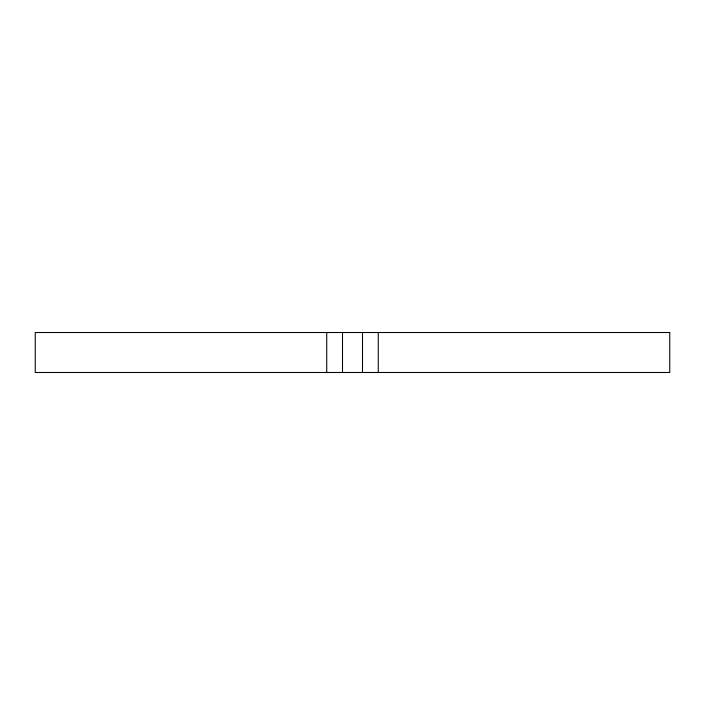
<?xml version="1.0" encoding="UTF-8"?>
<svg xmlns="http://www.w3.org/2000/svg" width="705" height="705" viewBox="0 0 705 705"><rect width="100%" height="100%" fill="white"/><g stroke="black" fill="none" stroke-linecap="round" stroke-linejoin="round"><path stroke-width="1.06" d="M378.268 332.513L378.268 372.487M362.493 332.513L362.493 372.487M342.507 332.513L342.507 372.487M326.732 332.513L326.732 372.487M669.75 332.513L35.25 332.513L35.25 372.487L669.75 372.487L669.75 332.513"/></g></svg>
